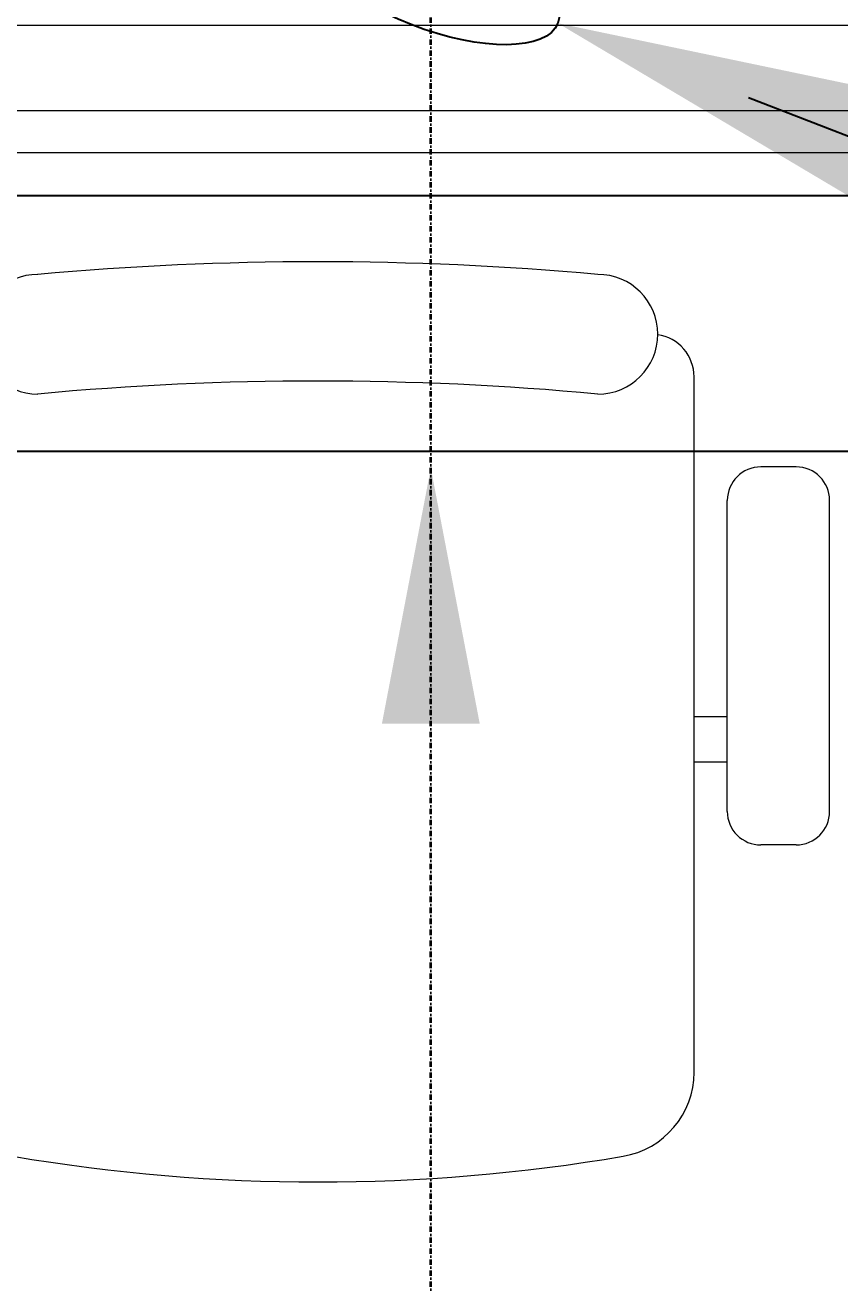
# Model space of a CAD drawing. Extents: x -12260 to 57327, y -29287 to 19916.
# Drawn here: x 10931 to 11409, y -3449 to -2710 of the extents above; entities that cross this region are included whole.
import ezdxf
from ezdxf import colors
from ezdxf.entities.mleader import LeaderData, LeaderLine
from ezdxf.math import Vec2, Vec3

# ---------------------------------------------------------------- set-up
doc = ezdxf.new("R2010")
doc.units = 0
doc.header["$LTSCALE"] = 0.25
doc.linetypes.add('DASHDOT', pattern=[25.4, 12.7, -6.35, 0, -6.35])
for name, color, linetype, lineweight in [('01-First Floor$0$Aluminum', 251, 'Continuous', 5), ('01-First Floor$0$LOADING', 253, 'Continuous', 5), ('01-First Floor$0$Walls', 251, 'Continuous', 5), ('E-LITE-CLNG-CNDT', 6, 'DASHDOT', 35), ('E-LITE-CLNG-CNDT @ 100', 6, 'DASHDOT', 35), ('E-LITE-TEXT', 6, 'Continuous', 25)]:
    doc.layers.add(name, color=color, linetype=linetype, lineweight=lineweight)
doc.layers.add('01-First Floor$0$FALSE CEILING', color=251, linetype='Continuous')
doc.styles.add('DC_Elc_Romans', font='elc_romans.shx', dxfattribs={"width": 0.7})

# ---------------------------------------------------------------- blocks, each defined once
blk = doc.blocks.new('01-First Floor$0$GF21018-P')
at = {"color": 0}
for p, q in [((-0.2207, 0.47563), (-0.2207, 0.0675)), ((-0.2806, 0.34221), (-0.25983, 0.34221)), ((-0.30021, 0.32259), (-0.30021, 0.14)), ((-0.24021, 0.32259), (-0.24021, 0.14)), ((-0.24021, 0.29372), (-0.2207, 0.29372)), ((-0.24021, 0.26708), (-0.2207, 0.26708)), ((-0.2806, 0.12039), (-0.25983, 0.12039))]:
    blk.add_line(p, q, dxfattribs=at)
for centre, radius, start, end in [((-0.0001, -0.52948), 1.06948, 80.36712, 99.63288), ((-0.1707, 0.47563), 0.05, 99.63288, 180), ((-0.2806, 0.32259), 0.01962, 90, 180), ((-0.25983, 0.32259), 0.01962, 360, 90), ((-0.2806, 0.14), 0.01962, 180, 270), ((-0.25983, 0.14), 0.01962, 270, 360), ((-0.16429, 0.0425), 0.03511, 90, 270), ((0, 1.84674), 1.77674, 264.69456, 275.30527), ((0.16409, 0.0425), 0.03511, 270, 90), ((-0.1957, 0.0675), 0.025, 180, 261.47208), ((0, 1.83136), 1.83136, 264.85322, 275.14698)]:
    blk.add_arc(centre, radius, start, end, dxfattribs=at)
blk = doc.blocks.new('01-First Floor')
at = {"layer": '01-First Floor$0$Aluminum'}
for p, q in [((10675.88, -2710), (11875.88, -2710)), ((10700.88, -2760), (11850.88, -2760)), ((11800.88, -2785), (10750.88, -2785)), ((10675.88, -2810), (11875.88, -2810))]:
    blk.add_line(p, q, dxfattribs=at)
at = {"layer": '01-First Floor$0$FALSE CEILING', "linetype": 'Continuous'}
blk.add_line((10276, -2960), (14276, -2960), dxfattribs=at)
at = {"layer": '01-First Floor$0$FALSE CEILING'}
blk.add_lwpolyline([(14276, -7160), (10276, -7160), (10276, -2810), (14276, -2810)], close=True, dxfattribs=at)
at = {"layer": '01-First Floor$0$Walls'}
blk.add_line((10276, -2810), (14276, -2810), dxfattribs=at)
at = {"layer": '01-First Floor$0$LOADING', "extrusion": (2.24021e-05, 7.77426e-06, 1), "xscale": 1000, "yscale": 1000, "zscale": 1000, "rotation": 179.9985892349693}
blk.add_blockref('01-First Floor$0$GF21018-P', (11102.5, -2848.85, 0.1), dxfattribs=at)
blk = doc.blocks.new('DC_Arrow-ArrowEllipse')
at = {"color": 0}
blk.add_ellipse((0, 0), major_axis=(0.4, 0), ratio=0.4, dxfattribs=at)
at = {"color": 0, "ltscale": 0.5}
blk.add_solid([(-1.4, 0.1667), (-0.4, 0), (-1.4, -0.1667)], dxfattribs=at)
blk = doc.blocks.new('*U18')
blk.add_hatch(color=256).paths.add_polyline_path([(-0.2869, 0), (0, -1.5), (0.2869, 0)])

msp = doc.modelspace()

# ---------------------------------------------------------------- linework, layer by layer
at = {"layer": 'E-LITE-CLNG-CNDT', "elevation": 0}
msp.add_lwpolyline([(11168.82, -3559.99), (11168.82, -2679.86, 0.414214), (11068.82, -2579.86), (7692.92, -2579.86, -0.414214), (7592.92, -2479.86), (7592.92, 2768.94)], format="xyb", dxfattribs=at)

# ---------------------------------------------------------------- block references
at = {"layer": 'E-LITE-CLNG-CNDT'}
msp.add_blockref('01-First Floor', (0, 0), dxfattribs=at)
at = {"layer": 'E-LITE-CLNG-CNDT @ 100', "xscale": 100, "yscale": 100, "zscale": 100, "rotation": 180}
msp.add_blockref('*U18', (11168.82, -3119.92, 0), dxfattribs=at)

# ---------------------------------------------------------------- leaders
at = {"layer": 'E-LITE-TEXT'}
ml = msp.add_multileader_mtext('Standard', dxfattribs=at)
ml.set_content('TO LP-F1/L10', color=256, style='DC_Elc_Romans')
ml.set_leader_properties(color=45)
ml.set_arrow_properties(name='DC_Arrow-ArrowEllipse')
ml.build(insert=Vec2(0, 0))
ml.multileader.update_dxf_attribs({"dogleg_length": 2, "arrow_head_size": 200, "scale": 100})
ctx = ml.context
ctx.base_point, ctx.scale, ctx.char_height, ctx.arrow_head_size, ctx.landing_gap_size, ctx.plane_origin = Vec3(12448.56, -3100.19, 0), 100, 200, 200, 200, Vec3(4594.84, -880.32, 0)
notes = []
notes.append((ctx, [(0, (1, 1, 0), (12248.56, -3100.19, 0), (1, 0), 200, [(0, [(11168.82, -2679.86, 0)], 0, [])])]))
ctx.mtext.insert, ctx.mtext.flow_direction = Vec3(12648.56, -2966.86, 0), 5
for ctx, leaders in notes:
    for number, flags, end, landing, length, lines in leaders:
        leader = LeaderData()
        leader.index, (leader.has_last_leader_line, leader.has_dogleg_vector, leader.attachment_direction) = number, flags
        leader.last_leader_point, leader.dogleg_vector, leader.dogleg_length = Vec3(end), Vec3(landing), length
        for number, points, colour, breaks in lines:
            line = LeaderLine()
            line.index, line.vertices, line.color, line.breaks = number, Vec3.list(points), colors.encode_raw_color(colour), breaks
            leader.lines.append(line)
        ctx.leaders.append(leader)

doc.saveas('drawing.dxf')
